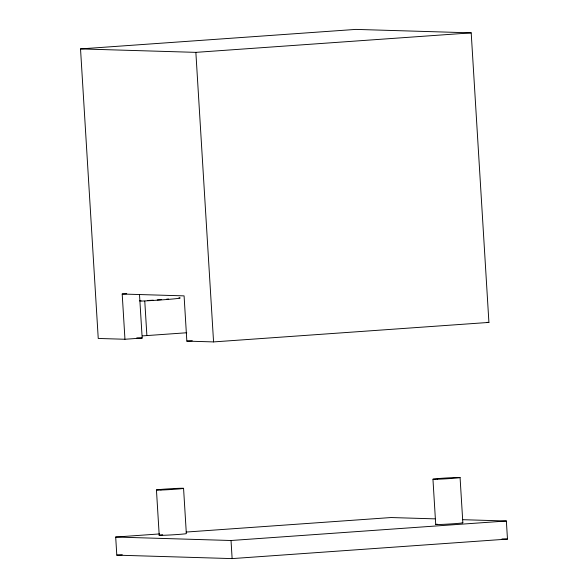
<?xml version="1.0" encoding="UTF-8"?>
<svg xmlns="http://www.w3.org/2000/svg" width="588" height="588" viewBox="0 0 588 588"><rect width="100%" height="100%" fill="white"/><g stroke="black" fill="none" stroke-linecap="round" stroke-linejoin="round"><path stroke-width="0.88" d="M124.957 339.261L98.24 338.46L80.527 48.907L355.872 29.4L471.201 32.855L488.915 322.415L213.569 341.915L186.844 341.113L184.081 295.874L122.194 294.022L124.957 339.261L142.171 338.041L139.51 294.61M80.527 48.907L195.863 52.361L471.201 32.855M122.194 294.022L126.721 293.699M142.436 335.895L186.734 332.757M186.844 341.113L192.283 340.731M462.433 519.682L506.364 520.997L507.473 539.093L232.128 558.6L116.799 555.145L115.689 537.042L159.598 533.933M186.124 532.059L391.035 517.543L434.966 518.859M115.689 537.042L231.025 540.504L506.364 520.997M116.799 555.145L122.289 554.756M487.129 322.356L488.915 322.415M136.747 337.88L142.171 338.041M501.983 538.931L507.473 539.093M460.073 477.53L462.844 522.776M432.952 479.227L435.715 524.474M231.025 540.504L232.128 558.6M195.863 52.361L213.569 341.915M183.566 488.327L186.337 533.566A13.605 0.404 -3.5 0 1 168.271 535.08A13.605 0.404 -3.5 0 1 162.67 534.764M156.452 490.025L159.216 535.271M144.78 301.196L146.882 335.579M462.205 522.71A13.605 0.404 -3.5 0 1 448.174 524.092A13.605 0.404 -3.5 0 1 437.2 524.18M168.484 298.983A18.14 0.537 -3.5 0 1 166.588 299.174M161.362 299.615A18.14 0.537 -3.5 0 1 157.216 299.917M153.306 300.167A18.14 0.537 -3.5 0 1 147.551 300.49M141.017 300.777A18.14 0.537 -3.5 0 1 139.363 300.828M178.921 297.815A27.21 0.808 -3.5 0 1 170.785 299.174A27.21 0.808 -3.5 0 1 140.826 301.115M160.943 490.032A13.605 0.404 -3.5 0 0 183.294 488.452A13.605 0.404 -3.5 0 0 165.794 489.047A13.605 0.404 -3.5 0 0 160.943 490.032M437.391 479.235A13.605 0.404 -3.5 0 0 459.787 477.654A13.605 0.404 -3.5 0 0 442.352 478.25A13.605 0.404 -3.5 0 0 437.391 479.235"/></g></svg>
